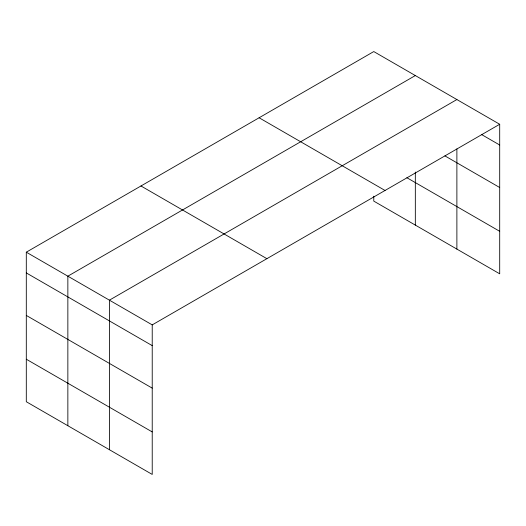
<?xml version="1.0" encoding="UTF-8"?>
<svg xmlns="http://www.w3.org/2000/svg" width="526" height="526" viewBox="0 0 526 526"><rect width="100%" height="100%" fill="white"/><g stroke="black" fill="none" stroke-linecap="round" stroke-linejoin="round"><path stroke-width="0.79" d="M456.884 148.904L456.884 249.1M373.776 196.211L373.776 201.116L499.7 273.816L499.7 124.267L373.776 51.568L26.3 252.184L26.3 401.732L152.224 474.432L152.224 324.884L26.3 252.184M415.33 75.56L67.854 276.176L67.854 425.725M456.884 99.552L109.408 300.162L109.408 449.71M152.224 324.884L499.7 124.267M481.454 134.478L499.7 145.012M444.911 155.887L499.7 187.519M406.881 177.722L499.7 231.315M259.108 117.771L385.032 190.471M140.968 185.98L266.892 258.68M26.3 272.922L152.224 345.628M26.3 315.429L152.224 388.129M26.3 359.225L152.224 431.925M415.33 172.061L415.33 225.108"/></g></svg>
